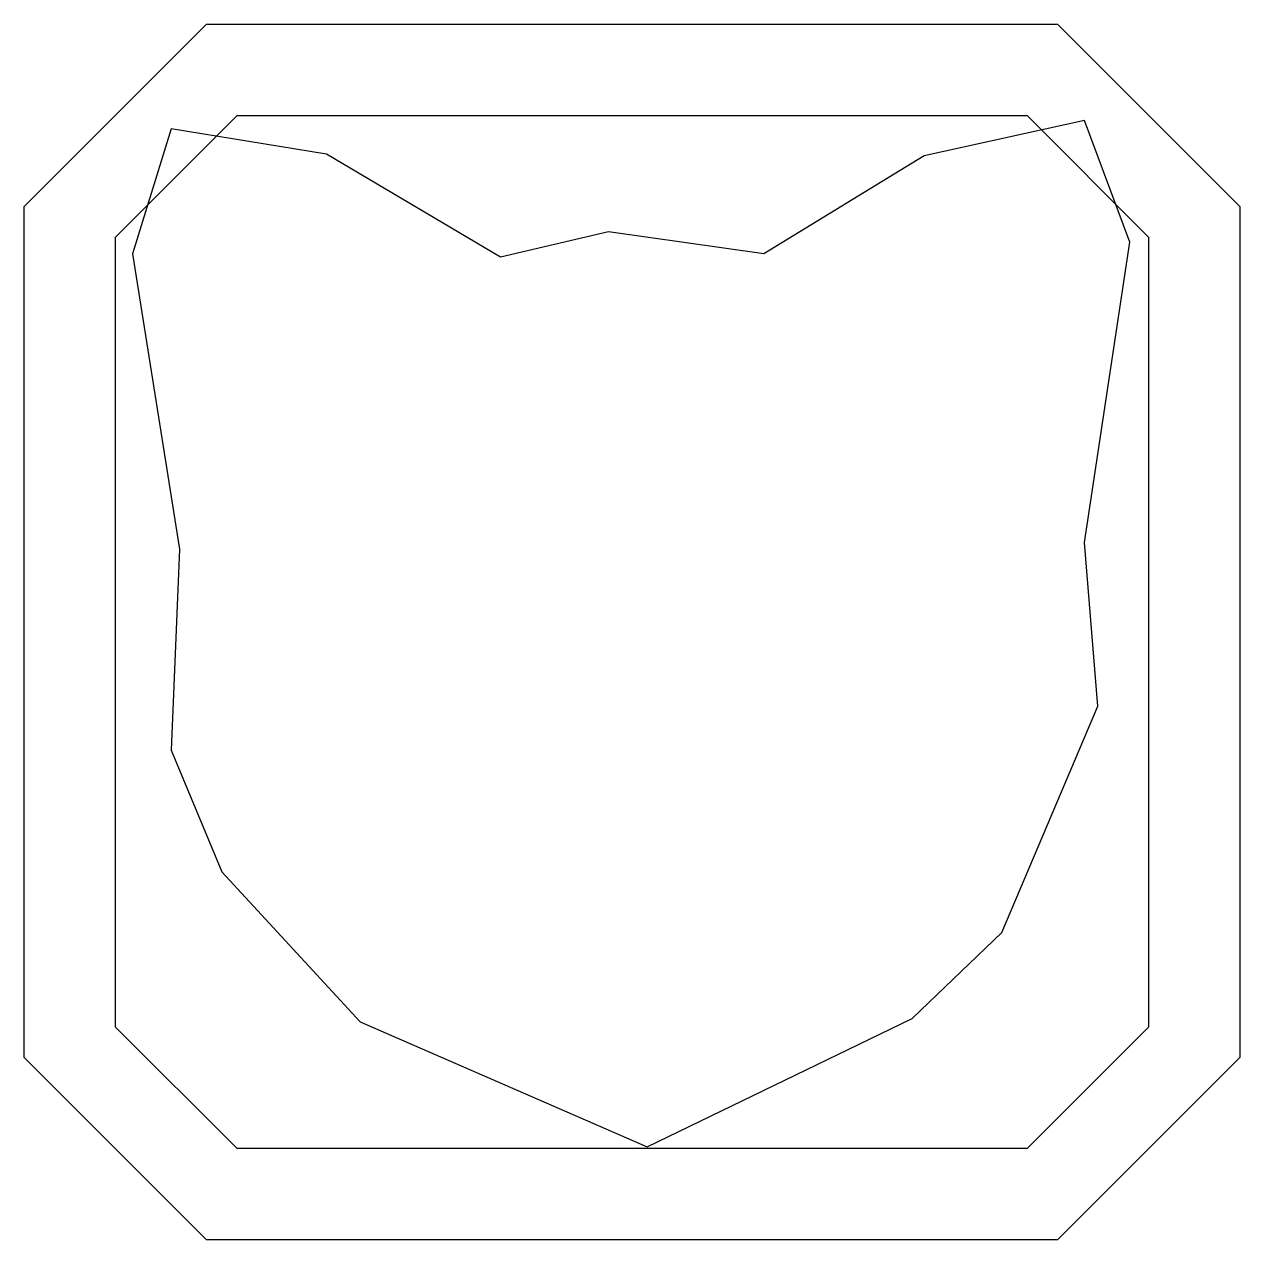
# Model space of a CAD drawing. Header units: millimetres. Extents: x 0.9 to 8.1, y 0.9 to 8.1.
import ezdxf

# ---------------------------------------------------------------- set-up
doc = ezdxf.new("R2010")
doc.units = ezdxf.units.MM

msp = doc.modelspace()

# ---------------------------------------------------------------- linework, layer by layer
for points in [[(1.98, 8.1), (7.02, 8.1), (8.1, 7.02), (8.1, 1.98), (7.02, 0.9), (1.98, 0.9), (0.9, 1.98), (0.9, 7.02)], [(2.16, 7.56), (6.84, 7.56), (7.56, 6.84), (7.56, 2.16), (6.84, 1.44), (2.16, 1.44), (1.44, 2.16), (1.44, 6.84)], [(7.18, 7.53), (6.23, 7.32), (5.28, 6.74), (4.36, 6.87), (3.72, 6.72), (2.69, 7.33), (1.77, 7.48), (1.54, 6.74), (1.82, 4.99), (1.77, 3.8), (2.07, 3.08), (2.89, 2.19), (4.59, 1.45), (6.16, 2.21), (6.69, 2.72), (7.26, 4.06), (7.18, 5.03), (7.45, 6.81)]]:
    msp.add_lwpolyline(points, close=True)

doc.saveas('drawing.dxf')
